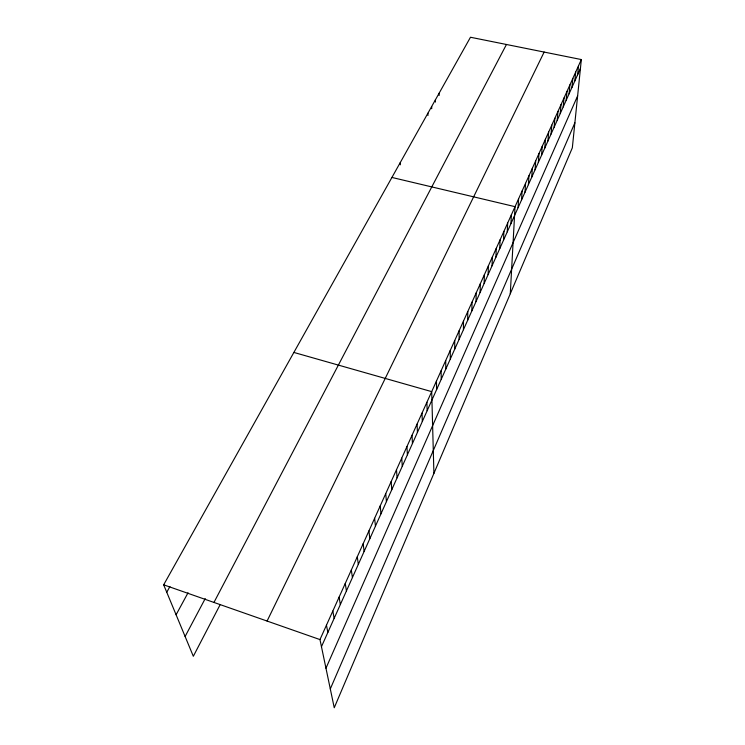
<?xml version="1.0" encoding="UTF-8"?>
<svg xmlns="http://www.w3.org/2000/svg" width="745" height="745" viewBox="0 0 745 745"><rect width="100%" height="100%" fill="white"/><g stroke="black" fill="none" stroke-linecap="round" stroke-linejoin="round"><path stroke-width="1.12" d="M459.116 339.347L459.144 330.733M463.427 329.718L463.492 321.076M467.683 320.21L467.786 311.55M471.874 310.842L472.023 302.153M476.018 301.595L476.195 292.878M480.106 292.478L480.32 283.743M484.138 283.472L484.38 274.719M488.115 274.588L488.394 265.816M492.045 265.825L492.352 257.034M495.919 257.174L496.254 248.364M499.737 248.625L500.109 239.806M503.518 240.197L503.918 231.36M507.243 231.872L507.671 223.025M510.93 223.658L511.387 214.793M510.288 293.744L515.046 206.672L391.926 177.45M518.082 207.678L518.595 198.794M521.565 199.911L522.096 191.018M525.001 192.238L525.56 183.335M528.391 184.658L528.978 175.755M531.744 177.17L532.358 168.258M535.059 169.767L535.692 160.846M538.337 162.457L538.989 153.535M541.568 155.23L542.248 146.299M544.772 148.087L545.47 139.157M547.929 141.029L548.646 132.098M551.058 134.044L551.794 125.113M554.15 127.153L554.904 118.213M557.204 120.336L557.977 111.396M560.221 113.594L561.013 104.654M563.201 106.926L564.012 97.995M566.153 100.342L566.982 91.402M569.078 93.823L569.916 84.893M571.955 87.379L572.821 78.448M574.814 81.009L575.689 72.079M577.636 74.705L578.53 65.784M581.333 59.553L572.328 147.845L334.244 707.75L319.968 639.582L581.333 59.553L470.477 37.25L163.667 584.816L193.327 656.28L219.961 605.042M330.296 688.929L574.879 122.813M325.965 668.218L577.636 95.854M321.458 646.697L580.429 68.475M267.083 621.051L544.139 52.066M213.955 602.435L506.451 44.486M185.114 636.491L205.229 598.589M176.099 614.765L188.038 592.769M166.75 592.256L169.925 586.538M293.875 352.441L431.7 391.637L433.907 473.373M163.667 584.816L319.968 639.582M326.45 625.204L327.856 632.412M332.829 611.058L334.151 618.359M339.096 597.145L340.344 604.54M345.261 583.465L346.434 590.943M351.323 570.009L352.422 577.571M357.293 556.766L358.317 564.403M363.16 543.738L364.119 551.449M368.933 530.924L369.827 538.7M374.623 518.306L375.452 526.156M380.22 505.883L380.984 513.799M385.724 493.665L386.431 501.636M391.144 481.624L391.796 489.661M396.489 469.769L397.076 477.862M401.751 458.101L402.281 466.249M406.928 446.609L407.403 454.804M412.032 435.285L412.451 443.526M400.261 162.578L400.363 164.794M417.06 424.129L417.433 432.417M422.005 413.14L422.331 421.474M426.885 402.309L427.164 410.681M427.909 113.221L427.965 115.447M431.681 106.488L431.728 108.714M436.44 381.123L436.617 389.57M435.406 99.839L435.453 102.065M441.105 370.749L441.245 379.242M439.094 93.265L439.122 95.481M445.715 360.533L445.808 369.054M450.25 350.457L450.306 359.015M454.729 340.53L454.739 349.116"/></g></svg>
